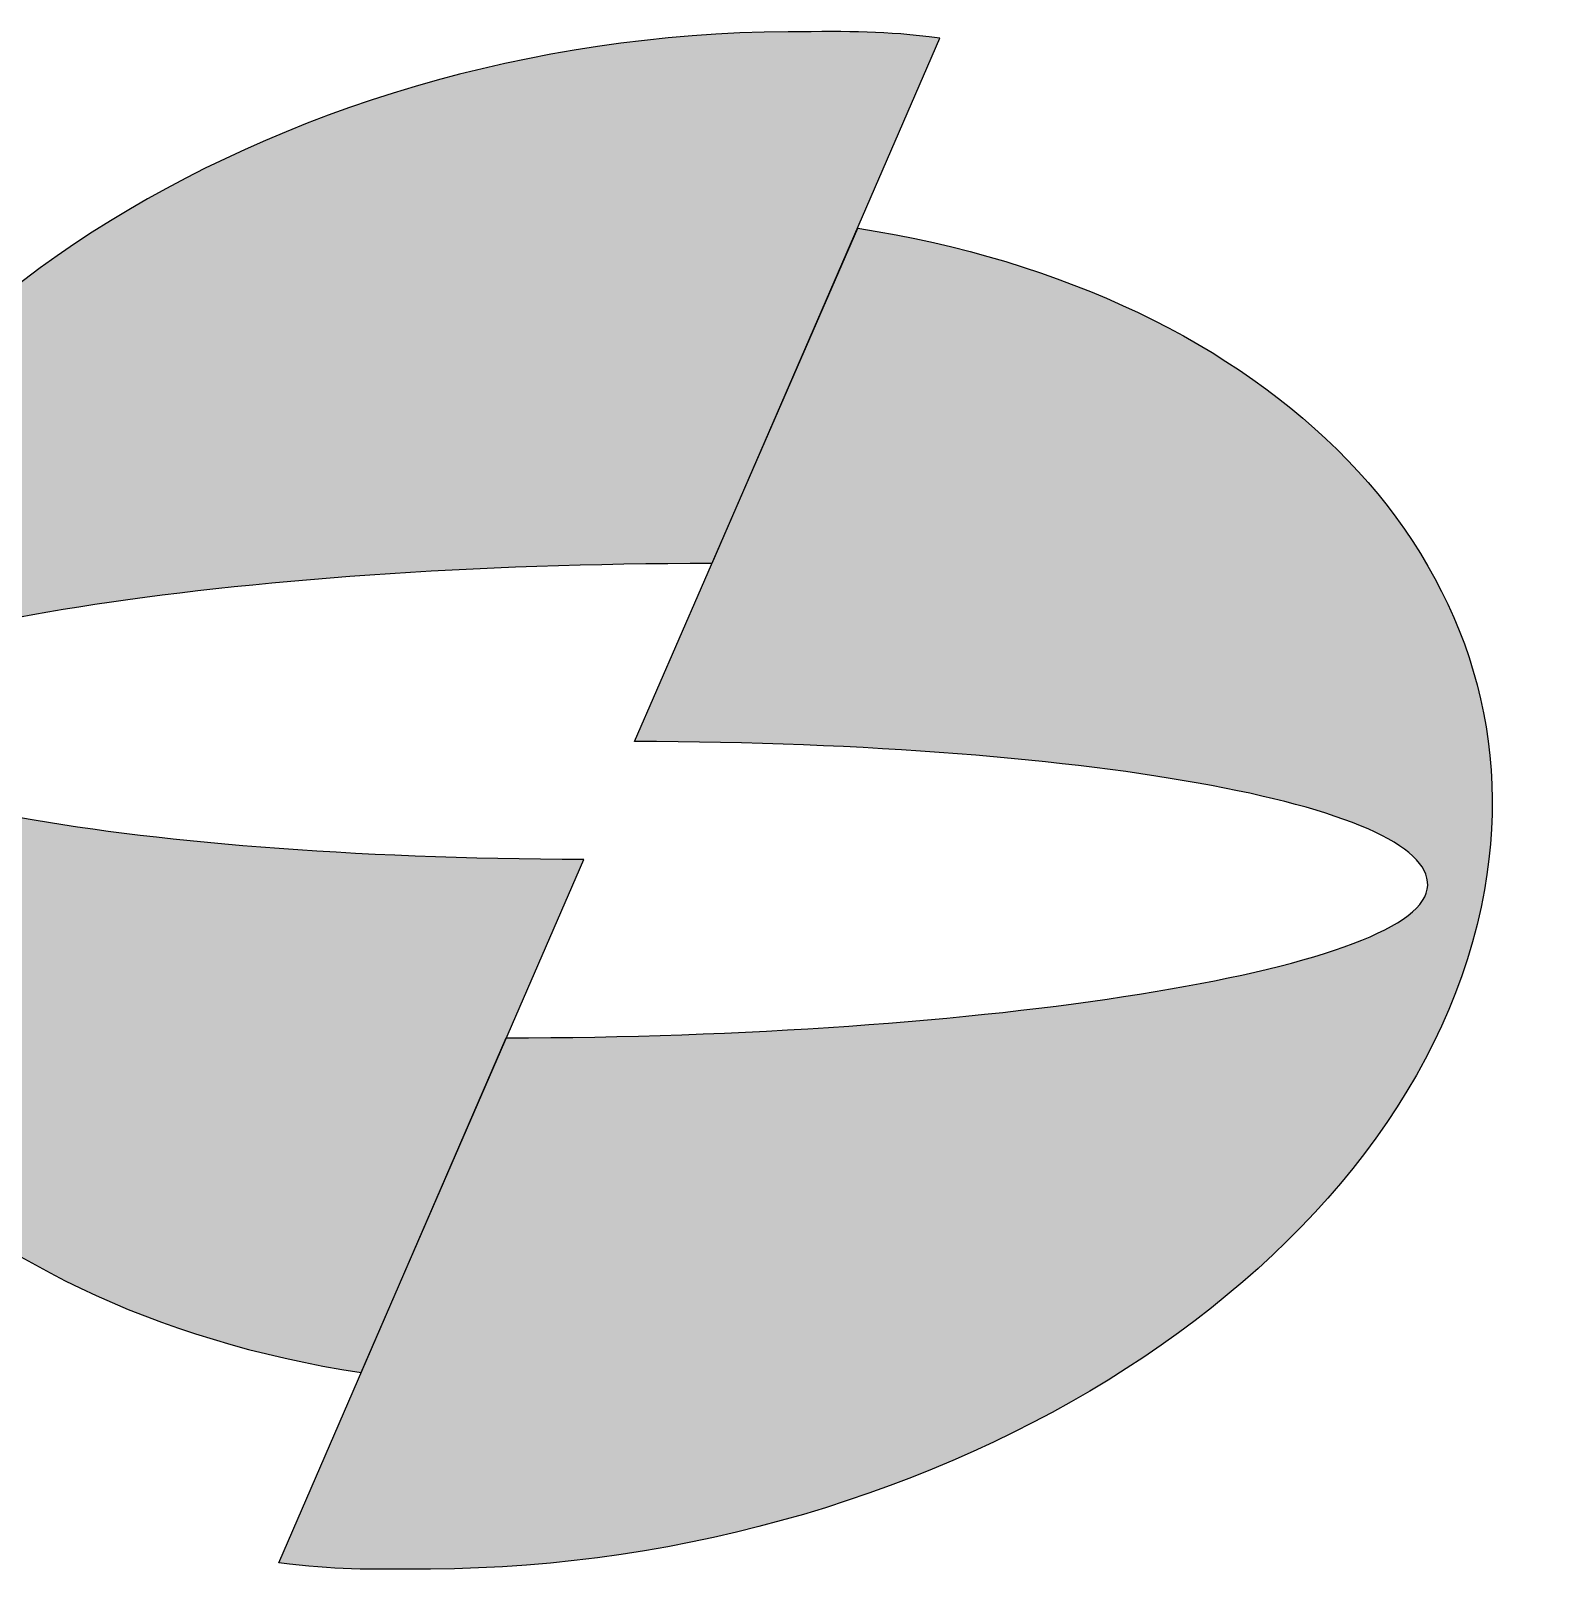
# Model space of a CAD drawing. Header units: millimetres. Extents: x 189 to 1029, y 82 to 676.
# Drawn here: x 934.3 to 948.81, y 117.08 to 131.87 of the extents above; entities that cross this region are included whole.
import ezdxf
from ezdxf.enums import TextEntityAlignment as Align

# ---------------------------------------------------------------- set-up
doc = ezdxf.new("R2010")
doc.units = ezdxf.units.MM
doc.header["$LTSCALE"] = 2
doc.layers.add('1粗实线', color=7, linetype='Continuous', lineweight=35)
doc.layers.add('5标注层', color=3, linetype='Continuous', lineweight=18)
doc.layers.add('6文本', color=2, linetype='Continuous')
doc.layers.add('图框层', color=7, linetype='Continuous')
doc.styles.add('文字', font='isocp.shx', dxfattribs={"bigfont": 'gbcbig.shx'})

# ---------------------------------------------------------------- blocks, each defined once
blk = doc.blocks.new('LOGO')
at = {"layer": '6文本'}
h = blk.add_hatch(color=5, dxfattribs=at)
h.dxf.hatch_style = 1
edge = h.paths.add_edge_path()
edge.add_spline(control_points=[(-40.6135, 13.6036), (-42.5988, 13.9108), (-43.9009, 15.2106), (-43.6247, 16.7809), (-43.6247, 16.7809), (-43.3079, 18.579), (-41.0407, 20.0299), (-38.5621, 20.0438), (-38.5621, 20.0438), (-38.2441, 20.0456), (-38.1133, 20.049), (-37.8334, 20.0137), (-37.8334, 20.0137), (-37.8334, 20.0137), (-38.9266, 17.4918), (-38.9266, 17.4918), (-38.9266, 17.4918), (-41.209, 17.4918), (-43.2804, 17.171), (-43.3493, 16.7784), (-43.3493, 16.7784), (-43.4184, 16.3904), (-41.7872, 16.0753), (-39.543, 16.0681), (-39.543, 16.0681), (-39.543, 16.0681), (-40.6135, 13.6036), (-40.6135, 13.6036)], knot_values=[0, 0, 0, 0, 0.142857, 0.142857, 0.142857, 0.142857, 0.285714, 0.285714, 0.285714, 0.285714, 0.428571, 0.428571, 0.428571, 0.428571, 0.571429, 0.571429, 0.571429, 0.571429, 0.714286, 0.714286, 0.714286, 0.714286, 0.857143, 0.857143, 0.857143, 0.857143, 1, 1, 1, 1], degree=3, periodic=0)
h = blk.add_hatch(color=3, dxfattribs=at)
h.dxf.hatch_style = 1
edge = h.paths.add_edge_path()
edge.add_spline(control_points=[(-39.2997, 16.6356), (-39.2997, 16.6356), (-39.2997, 16.6356), (-38.228, 19.1007), (-38.228, 19.1007)], knot_values=[0.857143, 0.857143, 0.857143, 0.857143, 0.857143, 1, 1, 1, 1], degree=3, periodic=0)
edge.add_spline(control_points=[(-38.228, 19.1007), (-36.2433, 18.7929), (-34.941, 17.4937), (-35.2178, 15.9234)], knot_values=[0, 0, 0, 0, 0.142857, 0.142857, 0.142857, 0.142857], degree=3, periodic=0)
edge.add_spline(control_points=[(-35.2178, 15.9234), (-35.2178, 15.9234), (-35.5348, 14.1254), (-37.802, 12.6743), (-40.2804, 12.6599)], knot_values=[0.142857, 0.142857, 0.142857, 0.142857, 0.142857, 0.285714, 0.285714, 0.285714, 0.285714], degree=3, periodic=0)
edge.add_spline(control_points=[(-40.2804, 12.6599), (-40.2804, 12.6599), (-40.5987, 12.6587), (-40.7282, 12.6547), (-41.0086, 12.6906)], knot_values=[0.285714, 0.285714, 0.285714, 0.285714, 0.285714, 0.428571, 0.428571, 0.428571, 0.428571], degree=3, periodic=0)
edge.add_spline(control_points=[(-41.0086, 12.6906), (-41.0086, 12.6906), (-41.0086, 12.6906), (-39.9158, 15.2119), (-39.9158, 15.2119)], knot_values=[0.428571, 0.428571, 0.428571, 0.428571, 0.428571, 0.571429, 0.571429, 0.571429, 0.571429], degree=3, periodic=0)
edge.add_spline(control_points=[(-39.9158, 15.2119), (-39.9158, 15.2119), (-37.6334, 15.2119), (-35.5621, 15.5333), (-35.4928, 15.9254)], knot_values=[0.571429, 0.571429, 0.571429, 0.571429, 0.571429, 0.714286, 0.714286, 0.714286, 0.714286], degree=3, periodic=0)
edge.add_spline(control_points=[(-35.4928, 15.9254), (-35.4928, 15.9254), (-35.4234, 16.3141), (-37.0557, 16.6283), (-39.2997, 16.6356)], knot_values=[0.714286, 0.714286, 0.714286, 0.714286, 0.714286, 0.857143, 0.857143, 0.857143, 0.857143], degree=3, periodic=0)
at = {"layer": '6文本', "color": 154}
blk.add_open_spline([(-40.6135, 13.6036), (-42.5988, 13.9108), (-43.9009, 15.2106), (-43.6247, 16.7809), (-43.6247, 16.7809), (-43.3079, 18.579), (-41.0407, 20.0299), (-38.5621, 20.0438), (-38.5621, 20.0438), (-38.2441, 20.0456), (-38.1133, 20.049), (-37.8334, 20.0137), (-37.8334, 20.0137), (-37.8334, 20.0137), (-38.9266, 17.4918), (-38.9266, 17.4918), (-38.9266, 17.4918), (-41.209, 17.4918), (-43.2804, 17.171), (-43.3493, 16.7784), (-43.3493, 16.7784), (-43.4184, 16.3904), (-41.7872, 16.0753), (-39.543, 16.0681), (-39.543, 16.0681), (-39.543, 16.0681), (-40.6135, 13.6036), (-40.6135, 13.6036)], degree=3, knots=[0, 0, 0, 0, 0.142857, 0.142857, 0.142857, 0.142857, 0.285714, 0.285714, 0.285714, 0.285714, 0.428571, 0.428571, 0.428571, 0.428571, 0.571429, 0.571429, 0.571429, 0.571429, 0.714286, 0.714286, 0.714286, 0.714286, 0.857143, 0.857143, 0.857143, 0.857143, 1, 1, 1, 1], dxfattribs=at)
at = {"layer": '6文本', "color": 114}
for points, knots in [([(-39.2997, 16.6356), (-39.2997, 16.6356), (-39.2997, 16.6356), (-38.228, 19.1007), (-38.228, 19.1007)], [0.8571429, 0.8571429, 0.8571429, 0.8571429, 0.8571429, 1, 1, 1, 1]), ([(-35.4928, 15.9254), (-35.4928, 15.9254), (-35.4234, 16.3141), (-37.0557, 16.6283), (-39.2997, 16.6356)], [0.7142857, 0.7142857, 0.7142857, 0.7142857, 0.7142857, 0.8571429, 0.8571429, 0.8571429, 0.8571429]), ([(-35.2178, 15.9234), (-35.2178, 15.9234), (-35.5348, 14.1254), (-37.802, 12.6743), (-40.2804, 12.6599)], [0.1428571, 0.1428571, 0.1428571, 0.1428571, 0.1428572, 0.2857143, 0.2857143, 0.2857143, 0.2857143]), ([(-39.9158, 15.2119), (-39.9158, 15.2119), (-37.6334, 15.2119), (-35.5621, 15.5333), (-35.4928, 15.9254)], [0.5714286, 0.5714286, 0.5714286, 0.5714286, 0.5714286, 0.7142857, 0.7142857, 0.7142857, 0.7142857]), ([(-41.0086, 12.6906), (-41.0086, 12.6906), (-41.0086, 12.6906), (-39.9158, 15.2119), (-39.9158, 15.2119)], [0.4285714, 0.4285714, 0.4285714, 0.4285714, 0.4285714, 0.5714286, 0.5714286, 0.5714286, 0.5714286]), ([(-40.2804, 12.6599), (-40.2804, 12.6599), (-40.5987, 12.6587), (-40.7282, 12.6547), (-41.0086, 12.6906)], [0.2857143, 0.2857143, 0.2857143, 0.2857143, 0.2857143, 0.4285714, 0.4285714, 0.4285714, 0.4285714])]:
    blk.add_open_spline(points, degree=3, knots=knots, dxfattribs=at)
blk.add_open_spline([(-38.228, 19.1007), (-36.2433, 18.7929), (-34.941, 17.4937), (-35.2178, 15.9234)], degree=3, dxfattribs=at)
blk = doc.blocks.new('ZwmFrameMain_上海电机厂有限公司')
at = {"layer": '1粗实线'}
blk.add_blockref('LOGO', (0, 0), dxfattribs=at)
at = {"layer": '5标注层', "style": '文字'}
for tag, height, width, p, p2 in [('标记', 2.5, 2.4576, (-180, 49.6751), (-172, 49.6751)), ('处数', 2.5, 2.470054, (-171.9762, 49.6751), (-164, 49.6751)), ('更改文件号', 2.5, 1.899602, (-163.8741, 49.6751), (-148.3409, 49.6751)), ('修改签名', 2.5, 2.402886, (-147.9073, 49.6751), (-132.4513, 49.6751)), ('修改日期', 2.5, 2.4576, (-132, 49.6751), (-116, 49.6751)), ('零组件图号', 5, 2.568153, (-42, 41.644), (0, 41.644)), ('零组件名称', 5, 2.551899, (-100, 41.2156), (-58, 41.2156)), ('设计工号', 2.5, 1.553239, (-161.2503, 37.4905), (-151.138, 37.4905)), ('设计姓名', 2.5, 1.81399, (-146.6893, 37.4905), (-135.0212, 37.4905)), ('设计日期', 2.5, 1.957612, (-131.0564, 37.4905), (-118.3115, 37.4905)), ('材料代码', 3.5, 4.55336, (-100, 31.717), (-58, 31.717)), ('版本', 3.5, 1.25, (-11.4307, 31.3265), (-6.837, 31.3265)), ('校对工号', 2.5, 1.553239, (-161.2503, 31.4905), (-151.138, 31.4905)), ('校对姓名', 2.5, 1.81399, (-146.6893, 31.4905), (-135.0212, 31.4905)), ('校对日期', 2.5, 1.957612, (-131.0564, 31.4905), (-118.3115, 31.4905)), ('材料名称', 3.5, 4.60332, (-100.293, 24.472), (-58, 24.472)), ('审查工号', 2.5, 1.553239, (-161.2503, 25.4905), (-151.138, 25.4905)), ('审查姓名', 2.5, 1.81399, (-146.6893, 25.4905), (-135.0212, 25.4905)), ('审查日期', 2.5, 1.957612, (-131.0564, 25.4905), (-118.3115, 25.4905)), ('标准检查工号', 2.5, 1.027275, (-161.2503, 19.4905), (-151.138, 19.4905)), ('标准检查姓名', 2.5, 1.194815, (-146.6893, 19.4905), (-135.0212, 19.4905)), ('标准检查日期', 2.5, 1.294717, (-131.0564, 19.4905), (-118.3115, 19.4905)), ('比例', 3.5, 3.121951, (-72, 13.1788), (-58, 13.1788)), ('会签工号', 2.5, 1.553239, (-161.2503, 13.4905), (-151.138, 13.4905)), ('会签姓名', 2.5, 1.81399, (-146.6893, 13.4905), (-135.0212, 13.4905)), ('会签日期', 2.5, 1.957612, (-131.0564, 13.4905), (-118.3115, 13.4905)), ('第几张', 2.5, 5.565476, (-67.3544, 8.9473), (-62.4846, 8.9473)), ('共几张', 2.5, 5.565476, (-81.3232, 8.9397), (-76.4535, 8.9397)), ('审定工号', 2.5, 1.553239, (-161.2503, 7.4905), (-151.138, 7.4905)), ('审定姓名', 2.5, 1.81399, (-146.6893, 7.4905), (-135.0212, 7.4905)), ('审定日期', 2.5, 1.957612, (-131.0564, 7.4905), (-118.3115, 7.4905))]:
    blk.add_attdef(tag, text='', height=height, dxfattribs=dict(at, width=width)).set_placement(p, p2, align=Align.FIT)
for tag, height, p, p2 in [('特征码', 3.5, (-37.4307, 28.3265), (-30.5401, 28.3265)), ('重量', 3.5, (-11.4307, 25.3265), (-6.9099, 25.3265)), ('图幅', 3.5, (-95.5808, 7.5291), (-91.1329, 7.5291)), ('备注', 2.5, (-88.7572, 1.8285), (-85.502, 1.8285))]:
    blk.add_attdef(tag, text='', height=height, dxfattribs=at).set_placement(p, p2, align=Align.FIT)

msp = doc.modelspace()

# ---------------------------------------------------------------- block references
at = {"layer": '图框层', "xscale": 2, "yscale": 2, "zscale": 2}
msp.add_blockref('ZwmFrameMain_上海电机厂有限公司', (1018.694, 91.769), dxfattribs=at)

doc.saveas('drawing.dxf')
